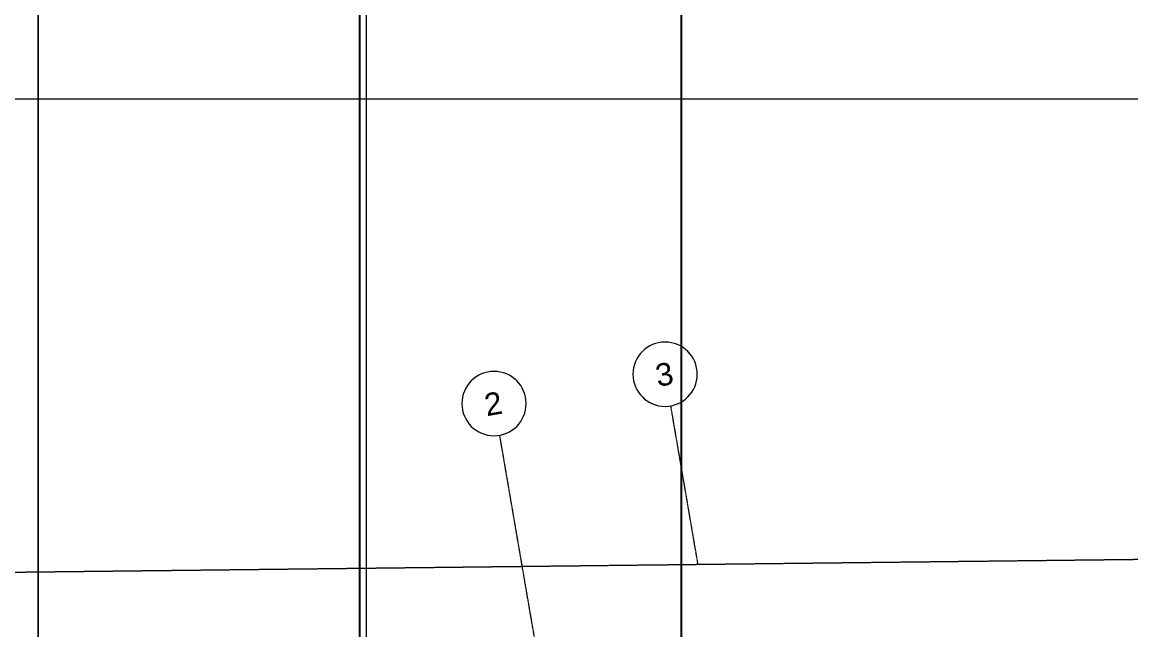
# Model space of a CAD drawing. Header units: millimetres. Extents: x -9226 to 166212, y -13 to 97274.
# Drawn here: x -249 to 16996, y 33670 to 43114 of the extents above; entities that cross this region are included whole.
import ezdxf
from ezdxf.enums import TextEntityAlignment as Align

# ---------------------------------------------------------------- set-up
doc = ezdxf.new("R2010")
doc.units = ezdxf.units.MM
for name, pattern in [('23491-A-XR-GRID$0$23288-XR-Unit GRIDS$0$CENTER2', [28.575, 19.05, -3.175, 3.175, -3.175]), ('23491-GN-XR-PLOT LIMIT$0$DASHED', [0.75, 0.5, -0.25]), ('23491-GN-XR-PLOT LIMIT$0$PHANTOM2', [1.25, 0.625, -0.125, 0.125, -0.125, 0.125, -0.125])]:
    doc.linetypes.add(name, pattern=pattern)
doc.layers.get('0').update_dxf_attribs({"color": 8})
for name, color, linetype, lineweight in [('1.XREF', 8, 'Continuous', 9), ('23491-A-XR-GRID$0$G-ANNO-GRID', 8, '23491-A-XR-GRID$0$23288-XR-Unit GRIDS$0$CENTER2', 0), ('23491-A-XR-GRID$0$G-ANNO-GRID-IDEN @ 100', 8, 'Continuous', 15), ('23491-GN-XR-PLOT LIMIT$0$G-ANNO-TTLB', 8, 'Continuous', 5), ('23491-XR-AR-2ND FLOOR PLAN$0$A-WALL-CAVI', 8, 'Continuous', 15), ('A-ANNO-DIMS', 8, 'Continuous', 9)]:
    doc.layers.add(name, color=color, linetype=linetype, lineweight=lineweight)
for name, color, linetype in [('23491-GN-XR-PLOT LIMIT$0$BUILDING', 8, 'Continuous'), ('23491-GN-XR-PLOT LIMIT$0$PODIUM', 8, 'Continuous'), ('23491-GN-XR-PLOT LIMIT$0$RETAIL', 8, 'Continuous')]:
    doc.layers.add(name, color=color, linetype=linetype)
doc.styles.add('23491-A-XR-GRID$0$SDC-TEXT', font='arial.ttf')

# ---------------------------------------------------------------- blocks, each defined once
blk = doc.blocks.new('23491-GN-XR-PLOT LIMIT')
at = {"layer": '23491-GN-XR-PLOT LIMIT$0$BUILDING', "color": 8, "linetype": '23491-GN-XR-PLOT LIMIT$0$DASHED', "ltscale": 15, "flags": 128}
blk.add_lwpolyline([(48693, 81480), (11336, 81480), (10000, 80144), (10000, 6804, -0.000414), (46066, 13003), (50500, 17624), (50500, 80173)], format="xyb", close=True, dxfattribs=at)
at = {"layer": '23491-GN-XR-PLOT LIMIT$0$G-ANNO-TTLB', "color": 8, "linetype": '23491-GN-XR-PLOT LIMIT$0$PHANTOM2', "ltscale": 25, "const_width": 25, "flags": 128}
blk.add_lwpolyline([(60000, 91480), (0, 91480), (0, 0, -0.000688), (60000, 10310)], format="xyb", close=True, dxfattribs=at)
at = {"layer": '23491-GN-XR-PLOT LIMIT$0$PODIUM', "color": 8, "linetype": '23491-GN-XR-PLOT LIMIT$0$DASHED', "ltscale": 15, "flags": 128}
blk.add_lwpolyline([(5000, 82215), (5000, 11014, -0.000526), (50902, 18902), (55000, 23715), (55000, 82244), (50764, 86480), (9265, 86480)], format="xyb", close=True, dxfattribs=at)
blk.add_lwpolyline([(5000, 82215), (5000, 11014, -0.000526), (50902, 18902), (55000, 23715), (55000, 82244), (50764, 86480), (9265, 86480)], format="xyb", close=True, dxfattribs=at)
at = {"layer": '23491-GN-XR-PLOT LIMIT$0$RETAIL', "color": 8}
blk.add_lwpolyline([(48272, 23526), (50500, 25555), (50500, 80173), (48693, 81480), (5000, 81480), (5000, 71480), (40000, 71480), (40000, 32256, 0.000401), (5000, 26237), (5000, 16088, -0.000496)], format="xyb", close=True, dxfattribs=at)
blk = doc.blocks.new('23491-XR-AR-2ND FLOOR PLAN')
at = {"layer": '23491-XR-AR-2ND FLOOR PLAN$0$A-WALL-CAVI', "color": 8}
blk.add_blockref('23491-GN-XR-PLOT LIMIT', (0, 0), dxfattribs=at)
blk = doc.blocks.new('*U502')
at = {"color": 8, "linetype": 'ByBlock'}
blk.add_circle((0, 5), 5, dxfattribs=at)
at = {"color": 8, "linetype": 'ByBlock', "style": '23491-A-XR-GRID$0$SDC-TEXT'}
blk.add_attdef('GD_REF', text='', height=3.5, dxfattribs=at).set_placement((0, 5), align=Align.MIDDLE_CENTER)
blk = doc.blocks.new('23491-A-XR-GRID')
at = {"layer": '23491-A-XR-GRID$0$G-ANNO-GRID', "color": 8, "ltscale": 0.5}
for p, q in [((5100, 96274), (5100, 2246)), ((-8076, 41925, 0), (56828, 41925, 0)), ((9836, 37150, -2), (10259, 34687, -2)), ((7175, 36693, -2), (13032, 2613, -2)), ((-8076, 34478, 0), (57037, 35222, 2))]:
    blk.add_line(p, q, dxfattribs=at)
at = {"layer": '23491-A-XR-GRID$0$G-ANNO-GRID-IDEN @ 100', "color": 8}
ref = blk.add_blockref('*U502', (9836, 37150, -2), dxfattribs=dict(at, xscale=-100, yscale=100, zscale=100, rotation=9.750813742806663))
ref.add_attrib('000', '3', dxfattribs={"layer": '0', "color": 8, "linetype": 'ByBlock', "height": 350, "rotation": 9.7508, "style": '23491-A-XR-GRID$0$SDC-TEXT'}).set_placement((9740, 37641, -2), align=Align.MIDDLE_CENTER)
ref = blk.add_blockref('*U502', (7175, 36693, -2), dxfattribs=dict(at, xscale=-100, yscale=100, zscale=100, rotation=9.750813742806663))
ref.add_attrib('000', '2', dxfattribs={"layer": '0', "color": 8, "linetype": 'ByBlock', "height": 350, "rotation": 9.7508, "style": '23491-A-XR-GRID$0$SDC-TEXT'}).set_placement((7079, 37184, -2), align=Align.MIDDLE_CENTER)
blk = doc.blocks.new('XREF')
at = {"layer": 'A-ANNO-DIMS', "color": 8}
blk.add_blockref('23491-XR-AR-2ND FLOOR PLAN', (0, 0), dxfattribs=at)
blk.add_blockref('23491-A-XR-GRID', (0, 0))

msp = doc.modelspace()

# ---------------------------------------------------------------- block references
at = {"layer": '1.XREF'}
msp.add_blockref('XREF', (0, 0), dxfattribs=at)

doc.saveas('drawing.dxf')
